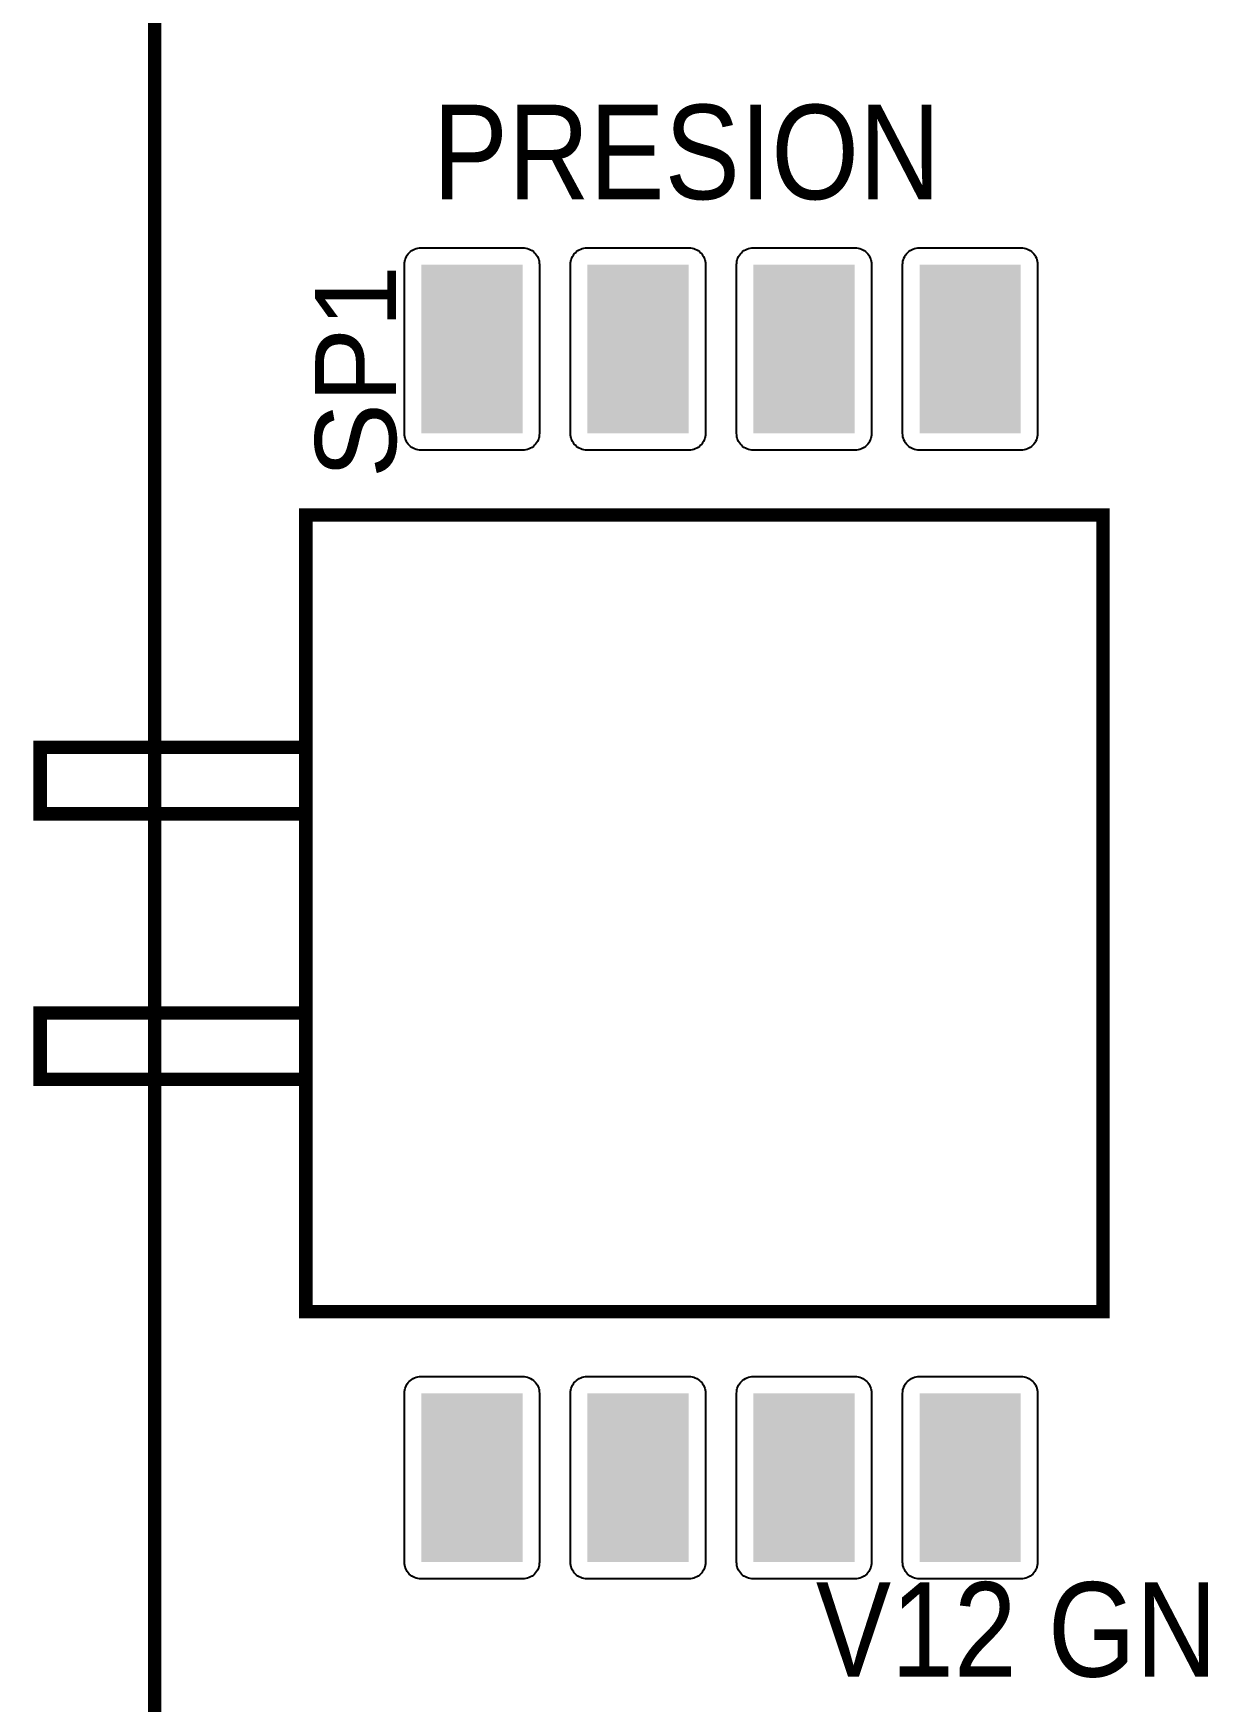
# Model space of a CAD drawing. Header units: inches. Extents: x 15 to 148, y 10 to 111.
# Drawn here: x 128.314 to 129.649, y 98.278 to 100.181 of the extents above; entities that cross this region are included whole.
import ezdxf

# ---------------------------------------------------------------- set-up
doc = ezdxf.new("R2010")
doc.units = ezdxf.units.IN
doc.header["$MEASUREMENT"] = 0
doc.layers.add('BLK_12AWG', color=7, linetype='Continuous')

# ---------------------------------------------------------------- blocks, each defined once
blk = doc.blocks.new('RPAD')
blk.add_trace([(-0.5, -0.5), (-0.5, 0.5), (0.5, -0.5), (0.5, 0.5)])
blk = doc.blocks.new('CEGHHMI')
at = {"const_width": 0.008}
for points in [[(116.82563, 102.12788), (124.66062, 102.12788), (124.66062, 106.26174), (116.82563, 106.26174), (116.82563, 102.12788)], [(116.82563, 102.12788), (124.66062, 102.12788), (124.66062, 106.26174), (116.82563, 106.26174), (116.82563, 102.12788)], [(116.82563, 102.12788), (124.66062, 102.12788), (124.66062, 106.26174), (116.82563, 106.26174), (116.82563, 102.12788)], [(116.91522, 103.02928), (117.38766, 103.02928), (117.38766, 103.50172), (116.91522, 103.50172), (116.91522, 103.02928)], [(116.91522, 103.02928), (117.38766, 103.02928), (117.38766, 103.50172), (116.91522, 103.50172), (116.91522, 103.02928)], [(116.91522, 103.02928), (117.38766, 103.02928), (117.38766, 103.50172), (116.91522, 103.50172), (116.91522, 103.02928)], [(116.75774, 103.32455), (116.91522, 103.32455), (116.91522, 103.36392), (116.75774, 103.36392), (116.75774, 103.32455)], [(116.75774, 103.32455), (116.91522, 103.32455), (116.91522, 103.36392), (116.75774, 103.36392), (116.75774, 103.32455)], [(116.75774, 103.32455), (116.91522, 103.32455), (116.91522, 103.36392), (116.75774, 103.36392), (116.75774, 103.32455)], [(116.75774, 103.16707), (116.91522, 103.16707), (116.91522, 103.20644), (116.75774, 103.20644), (116.75774, 103.16707)], [(116.75774, 103.16707), (116.91522, 103.16707), (116.91522, 103.20644), (116.75774, 103.20644), (116.75774, 103.16707)], [(116.75774, 103.16707), (116.91522, 103.16707), (116.91522, 103.20644), (116.75774, 103.20644), (116.75774, 103.16707)]]:
    blk.add_lwpolyline(points, dxfattribs=at)
for points in [[(116.98365, 103.66015), (117.04365, 103.66015), (117.04469, 103.66009), (117.04569, 103.65995), (117.04666, 103.6597), (117.04758, 103.65937), (117.04846, 103.65896), (117.04928, 103.65846), (117.05005, 103.65789), (117.05076, 103.65725), (117.0514, 103.65655), (117.05197, 103.65578), (117.05246, 103.65496), (117.05288, 103.65408), (117.05321, 103.65316), (117.05345, 103.65219), (117.0536, 103.65118), (117.05365, 103.65015), (117.05365, 103.55015), (117.0536, 103.54911), (117.05345, 103.5481), (117.05321, 103.54713), (117.05288, 103.54621), (117.05246, 103.54533), (117.05197, 103.54451), (117.0514, 103.54374), (117.05076, 103.54304), (117.05005, 103.5424), (117.04928, 103.54183), (117.04846, 103.54133), (117.04758, 103.54092), (117.04666, 103.54059), (117.04569, 103.54034), (117.04469, 103.5402), (117.04365, 103.54015), (116.98365, 103.54015), (116.98261, 103.5402), (116.9816, 103.54034), (116.98064, 103.54059), (116.97971, 103.54092), (116.97884, 103.54133), (116.97801, 103.54183), (116.97724, 103.5424), (116.97654, 103.54304), (116.9759, 103.54374), (116.97533, 103.54451), (116.97483, 103.54533), (116.97442, 103.54621), (116.97409, 103.54713), (116.97385, 103.5481), (116.9737, 103.54911), (116.97365, 103.55015), (116.97365, 103.65015), (116.9737, 103.65118), (116.97385, 103.65219), (116.97409, 103.65316), (116.97442, 103.65408), (116.97483, 103.65496), (116.97533, 103.65578), (116.9759, 103.65655), (116.97654, 103.65725), (116.97724, 103.65789), (116.97801, 103.65846), (116.97884, 103.65896), (116.97971, 103.65937), (116.98064, 103.6597), (116.9816, 103.65995), (116.98261, 103.66009), (116.98365, 103.66015)], [(117.08207, 103.66015), (117.14207, 103.66015), (117.14311, 103.66009), (117.14412, 103.65995), (117.14508, 103.6597), (117.14601, 103.65937), (117.14689, 103.65896), (117.14771, 103.65846), (117.14848, 103.65789), (117.14918, 103.65725), (117.14982, 103.65655), (117.15039, 103.65578), (117.15089, 103.65496), (117.1513, 103.65408), (117.15163, 103.65316), (117.15187, 103.65219), (117.15202, 103.65118), (117.15207, 103.65015), (117.15207, 103.55015), (117.15202, 103.54911), (117.15187, 103.5481), (117.15163, 103.54713), (117.1513, 103.54621), (117.15089, 103.54533), (117.15039, 103.54451), (117.14982, 103.54374), (117.14918, 103.54304), (117.14848, 103.5424), (117.14771, 103.54183), (117.14689, 103.54133), (117.14601, 103.54092), (117.14508, 103.54059), (117.14412, 103.54034), (117.14311, 103.5402), (117.14207, 103.54015), (117.08207, 103.54015), (117.08103, 103.5402), (117.08003, 103.54034), (117.07906, 103.54059), (117.07814, 103.54092), (117.07726, 103.54133), (117.07644, 103.54183), (117.07567, 103.5424), (117.07496, 103.54304), (117.07432, 103.54374), (117.07375, 103.54451), (117.07326, 103.54533), (117.07284, 103.54621), (117.07251, 103.54713), (117.07227, 103.5481), (117.07212, 103.54911), (117.07207, 103.55015), (117.07207, 103.65015), (117.07212, 103.65118), (117.07227, 103.65219), (117.07251, 103.65316), (117.07284, 103.65408), (117.07326, 103.65496), (117.07375, 103.65578), (117.07432, 103.65655), (117.07496, 103.65725), (117.07567, 103.65789), (117.07644, 103.65846), (117.07726, 103.65896), (117.07814, 103.65937), (117.07906, 103.6597), (117.08003, 103.65995), (117.08103, 103.66009), (117.08207, 103.66015)], [(117.1805, 103.66015), (117.2405, 103.66015), (117.24154, 103.66009), (117.24254, 103.65995), (117.24351, 103.6597), (117.24443, 103.65937), (117.24531, 103.65896), (117.24613, 103.65846), (117.2469, 103.65789), (117.24761, 103.65725), (117.24825, 103.65655), (117.24882, 103.65578), (117.24931, 103.65496), (117.24973, 103.65408), (117.25006, 103.65316), (117.2503, 103.65219), (117.25045, 103.65118), (117.2505, 103.65015), (117.2505, 103.55015), (117.25045, 103.54911), (117.2503, 103.5481), (117.25006, 103.54713), (117.24973, 103.54621), (117.24931, 103.54533), (117.24882, 103.54451), (117.24825, 103.54374), (117.24761, 103.54304), (117.2469, 103.5424), (117.24613, 103.54183), (117.24531, 103.54133), (117.24443, 103.54092), (117.24351, 103.54059), (117.24254, 103.54034), (117.24154, 103.5402), (117.2405, 103.54015), (117.1805, 103.54015), (117.17946, 103.5402), (117.17845, 103.54034), (117.17749, 103.54059), (117.17656, 103.54092), (117.17569, 103.54133), (117.17486, 103.54183), (117.17409, 103.5424), (117.17339, 103.54304), (117.17275, 103.54374), (117.17218, 103.54451), (117.17169, 103.54533), (117.17127, 103.54621), (117.17094, 103.54713), (117.1707, 103.5481), (117.17055, 103.54911), (117.1705, 103.55015), (117.1705, 103.65015), (117.17055, 103.65118), (117.1707, 103.65219), (117.17094, 103.65316), (117.17127, 103.65408), (117.17169, 103.65496), (117.17218, 103.65578), (117.17275, 103.65655), (117.17339, 103.65725), (117.17409, 103.65789), (117.17486, 103.65846), (117.17569, 103.65896), (117.17656, 103.65937), (117.17749, 103.6597), (117.17845, 103.65995), (117.17946, 103.66009), (117.1805, 103.66015)], [(117.27892, 103.66015), (117.33892, 103.66015), (117.33996, 103.66009), (117.34097, 103.65995), (117.34194, 103.6597), (117.34286, 103.65937), (117.34374, 103.65896), (117.34456, 103.65846), (117.34533, 103.65789), (117.34603, 103.65725), (117.34667, 103.65655), (117.34724, 103.65578), (117.34774, 103.65496), (117.34815, 103.65408), (117.34848, 103.65316), (117.34872, 103.65219), (117.34887, 103.65118), (117.34892, 103.65015), (117.34892, 103.55015), (117.34887, 103.54911), (117.34872, 103.5481), (117.34848, 103.54713), (117.34815, 103.54621), (117.34774, 103.54533), (117.34724, 103.54451), (117.34667, 103.54374), (117.34603, 103.54304), (117.34533, 103.5424), (117.34456, 103.54183), (117.34374, 103.54133), (117.34286, 103.54092), (117.34194, 103.54059), (117.34097, 103.54034), (117.33996, 103.5402), (117.33892, 103.54015), (117.27892, 103.54015), (117.27788, 103.5402), (117.27688, 103.54034), (117.27591, 103.54059), (117.27499, 103.54092), (117.27411, 103.54133), (117.27329, 103.54183), (117.27252, 103.5424), (117.27181, 103.54304), (117.27117, 103.54374), (117.2706, 103.54451), (117.27011, 103.54533), (117.2697, 103.54621), (117.26936, 103.54713), (117.26912, 103.5481), (117.26897, 103.54911), (117.26892, 103.55015), (117.26892, 103.65015), (117.26897, 103.65118), (117.26912, 103.65219), (117.26936, 103.65316), (117.2697, 103.65408), (117.27011, 103.65496), (117.2706, 103.65578), (117.27117, 103.65655), (117.27181, 103.65725), (117.27252, 103.65789), (117.27329, 103.65846), (117.27411, 103.65896), (117.27499, 103.65937), (117.27591, 103.6597), (117.27688, 103.65995), (117.27788, 103.66009), (117.27892, 103.66015)], [(116.98365, 102.99085), (117.04365, 102.99085), (117.04469, 102.9908), (117.04569, 102.99066), (117.04666, 102.99041), (117.04758, 102.99008), (117.04846, 102.98967), (117.04928, 102.98917), (117.05005, 102.9886), (117.05076, 102.98796), (117.0514, 102.98726), (117.05197, 102.98649), (117.05246, 102.98567), (117.05288, 102.98479), (117.05321, 102.98387), (117.05345, 102.9829), (117.0536, 102.98189), (117.05365, 102.98085), (117.05365, 102.88085), (117.0536, 102.87981), (117.05345, 102.87881), (117.05321, 102.87784), (117.05288, 102.87692), (117.05246, 102.87604), (117.05197, 102.87522), (117.0514, 102.87445), (117.05076, 102.87374), (117.05005, 102.8731), (117.04928, 102.87254), (117.04846, 102.87204), (117.04758, 102.87163), (117.04666, 102.87129), (117.04569, 102.87105), (117.04469, 102.8709), (117.04365, 102.87085), (116.98365, 102.87085), (116.98261, 102.8709), (116.9816, 102.87105), (116.98064, 102.87129), (116.97971, 102.87163), (116.97884, 102.87204), (116.97801, 102.87254), (116.97724, 102.8731), (116.97654, 102.87374), (116.9759, 102.87445), (116.97533, 102.87522), (116.97483, 102.87604), (116.97442, 102.87692), (116.97409, 102.87784), (116.97385, 102.87881), (116.9737, 102.87981), (116.97365, 102.88085), (116.97365, 102.98085), (116.9737, 102.98189), (116.97385, 102.9829), (116.97409, 102.98387), (116.97442, 102.98479), (116.97483, 102.98567), (116.97533, 102.98649), (116.9759, 102.98726), (116.97654, 102.98796), (116.97724, 102.9886), (116.97801, 102.98917), (116.97884, 102.98967), (116.97971, 102.99008), (116.98064, 102.99041), (116.9816, 102.99066), (116.98261, 102.9908), (116.98365, 102.99085)], [(117.08207, 102.99085), (117.14207, 102.99085), (117.14311, 102.9908), (117.14412, 102.99066), (117.14508, 102.99041), (117.14601, 102.99008), (117.14689, 102.98967), (117.14771, 102.98917), (117.14848, 102.9886), (117.14918, 102.98796), (117.14982, 102.98726), (117.15039, 102.98649), (117.15089, 102.98567), (117.1513, 102.98479), (117.15163, 102.98387), (117.15187, 102.9829), (117.15202, 102.98189), (117.15207, 102.98085), (117.15207, 102.88085), (117.15202, 102.87981), (117.15187, 102.87881), (117.15163, 102.87784), (117.1513, 102.87692), (117.15089, 102.87604), (117.15039, 102.87522), (117.14982, 102.87445), (117.14918, 102.87374), (117.14848, 102.8731), (117.14771, 102.87254), (117.14689, 102.87204), (117.14601, 102.87163), (117.14508, 102.87129), (117.14412, 102.87105), (117.14311, 102.8709), (117.14207, 102.87085), (117.08207, 102.87085), (117.08103, 102.8709), (117.08003, 102.87105), (117.07906, 102.87129), (117.07814, 102.87163), (117.07726, 102.87204), (117.07644, 102.87254), (117.07567, 102.8731), (117.07496, 102.87374), (117.07432, 102.87445), (117.07375, 102.87522), (117.07326, 102.87604), (117.07284, 102.87692), (117.07251, 102.87784), (117.07227, 102.87881), (117.07212, 102.87981), (117.07207, 102.88085), (117.07207, 102.98085), (117.07212, 102.98189), (117.07227, 102.9829), (117.07251, 102.98387), (117.07284, 102.98479), (117.07326, 102.98567), (117.07375, 102.98649), (117.07432, 102.98726), (117.07496, 102.98796), (117.07567, 102.9886), (117.07644, 102.98917), (117.07726, 102.98967), (117.07814, 102.99008), (117.07906, 102.99041), (117.08003, 102.99066), (117.08103, 102.9908), (117.08207, 102.99085)], [(117.1805, 102.99085), (117.2405, 102.99085), (117.24154, 102.9908), (117.24254, 102.99066), (117.24351, 102.99041), (117.24443, 102.99008), (117.24531, 102.98967), (117.24613, 102.98917), (117.2469, 102.9886), (117.24761, 102.98796), (117.24825, 102.98726), (117.24882, 102.98649), (117.24931, 102.98567), (117.24973, 102.98479), (117.25006, 102.98387), (117.2503, 102.9829), (117.25045, 102.98189), (117.2505, 102.98085), (117.2505, 102.88085), (117.25045, 102.87981), (117.2503, 102.87881), (117.25006, 102.87784), (117.24973, 102.87692), (117.24931, 102.87604), (117.24882, 102.87522), (117.24825, 102.87445), (117.24761, 102.87374), (117.2469, 102.8731), (117.24613, 102.87254), (117.24531, 102.87204), (117.24443, 102.87163), (117.24351, 102.87129), (117.24254, 102.87105), (117.24154, 102.8709), (117.2405, 102.87085), (117.1805, 102.87085), (117.17946, 102.8709), (117.17845, 102.87105), (117.17749, 102.87129), (117.17656, 102.87163), (117.17569, 102.87204), (117.17486, 102.87254), (117.17409, 102.8731), (117.17339, 102.87374), (117.17275, 102.87445), (117.17218, 102.87522), (117.17169, 102.87604), (117.17127, 102.87692), (117.17094, 102.87784), (117.1707, 102.87881), (117.17055, 102.87981), (117.1705, 102.88085), (117.1705, 102.98085), (117.17055, 102.98189), (117.1707, 102.9829), (117.17094, 102.98387), (117.17127, 102.98479), (117.17169, 102.98567), (117.17218, 102.98649), (117.17275, 102.98726), (117.17339, 102.98796), (117.17409, 102.9886), (117.17486, 102.98917), (117.17569, 102.98967), (117.17656, 102.99008), (117.17749, 102.99041), (117.17845, 102.99066), (117.17946, 102.9908), (117.1805, 102.99085)], [(117.27892, 102.99085), (117.33892, 102.99085), (117.33996, 102.9908), (117.34097, 102.99066), (117.34194, 102.99041), (117.34286, 102.99008), (117.34374, 102.98967), (117.34456, 102.98917), (117.34533, 102.9886), (117.34603, 102.98796), (117.34667, 102.98726), (117.34724, 102.98649), (117.34774, 102.98567), (117.34815, 102.98479), (117.34848, 102.98387), (117.34872, 102.9829), (117.34887, 102.98189), (117.34892, 102.98085), (117.34892, 102.88085), (117.34887, 102.87981), (117.34872, 102.87881), (117.34848, 102.87784), (117.34815, 102.87692), (117.34774, 102.87604), (117.34724, 102.87522), (117.34667, 102.87445), (117.34603, 102.87374), (117.34533, 102.8731), (117.34456, 102.87254), (117.34374, 102.87204), (117.34286, 102.87163), (117.34194, 102.87129), (117.34097, 102.87105), (117.33996, 102.8709), (117.33892, 102.87085), (117.27892, 102.87085), (117.27788, 102.8709), (117.27688, 102.87105), (117.27591, 102.87129), (117.27499, 102.87163), (117.27411, 102.87204), (117.27329, 102.87254), (117.27252, 102.8731), (117.27181, 102.87374), (117.27117, 102.87445), (117.2706, 102.87522), (117.27011, 102.87604), (117.2697, 102.87692), (117.26936, 102.87784), (117.26912, 102.87881), (117.26897, 102.87981), (117.26892, 102.88085), (117.26892, 102.98085), (117.26897, 102.98189), (117.26912, 102.9829), (117.26936, 102.98387), (117.2697, 102.98479), (117.27011, 102.98567), (117.2706, 102.98649), (117.27117, 102.98726), (117.27181, 102.98796), (117.27252, 102.9886), (117.27329, 102.98917), (117.27411, 102.98967), (117.27499, 102.99008), (117.27591, 102.99041), (117.27688, 102.99066), (117.27788, 102.9908), (117.27892, 102.99085)]]:
    blk.add_lwpolyline(points, close=True)
at = {"xscale": 0.06, "yscale": 0.1}
for p in [(117.01365, 103.60015), (117.11207, 103.60015), (117.2105, 103.60015), (117.30892, 103.60015), (117.01365, 102.93085), (117.11207, 102.93085), (117.2105, 102.93085), (117.30892, 102.93085)]:
    blk.add_blockref('RPAD', p, dxfattribs=at)
at = {"width": 0.892857}
for s, p in [('PRESION', (116.9904, 103.68897)), ('PRESION', (116.9904, 103.68897)), ('PRESION', (116.9904, 103.68897)), ('V12 GND VCC VF', (117.21748, 102.81291)), ('V12 GND VCC VF', (117.21748, 102.81291)), ('V12 GND VCC VF', (117.21748, 102.81291))]:
    blk.add_text(s, height=0.056, dxfattribs=at).set_placement(p)
at = {"width": 1.041667}
blk.add_text('SP1', height=0.048, rotation=90, dxfattribs=at).set_placement((116.96874, 103.5235))
blk.add_text('SP1', height=0.048, rotation=90, dxfattribs=at).set_placement((116.96874, 103.5235))
blk.add_text('SP1', height=0.048, rotation=90, dxfattribs=at).set_placement((116.96874, 103.5235))

msp = doc.modelspace()

# ---------------------------------------------------------------- block references
at = {"layer": 'BLK_12AWG', "xscale": 1.92375, "yscale": 1.92375, "zscale": 1.92375}
msp.add_blockref('CEGHHMI', (-96.2915, -99.4795), dxfattribs=at)

doc.saveas('drawing.dxf')
